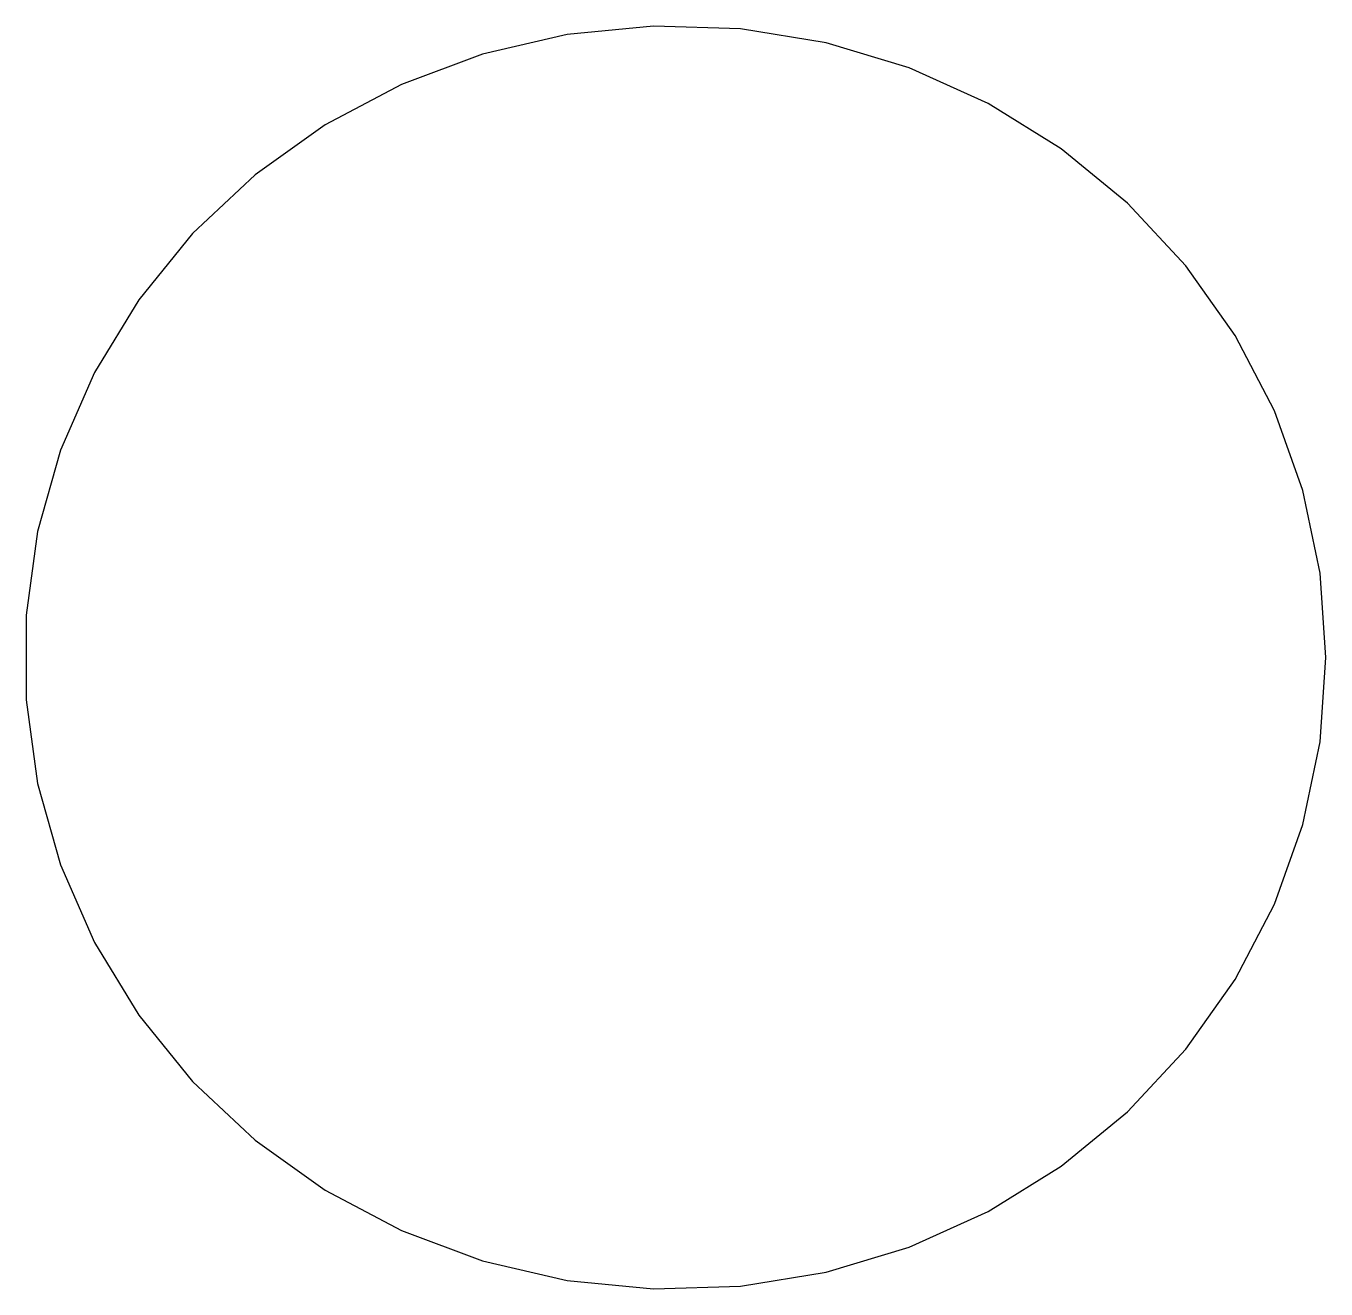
# Model space of a CAD drawing. Extents: x -37.4 to 37.5, y -36.4 to 36.4.
import ezdxf

# ---------------------------------------------------------------- set-up
doc = ezdxf.new("R2010")
doc.units = 0
doc.layers.get('0').update_dxf_attribs({"linetype": 'continuous'})

msp = doc.modelspace()

# ---------------------------------------------------------------- linework, layer by layer
at = {"color": 7}
msp.add_lwpolyline([(37.5, 0), (37.165, 4.853), (36.168, 9.619), (34.524, 14.213), (32.265, 18.554), (29.43, 22.564), (26.07, 26.171), (22.244, 29.311), (18.022, 31.928), (13.478, 33.975), (8.693, 35.416), (3.754, 36.225), (-1.253, 36.387), (-6.237, 35.901), (-11.11, 34.773), (-15.785, 33.025), (-20.178, 30.688), (-24.211, 27.803), (-27.812, 24.422), (-30.917, 20.605), (-33.469, 16.42), (-35.425, 11.943), (-36.749, 7.252), (-37.416, 2.432), (-37.416, -2.432), (-36.749, -7.252), (-35.425, -11.943), (-33.469, -16.42), (-30.917, -20.605), (-27.812, -24.422), (-24.211, -27.803), (-20.178, -30.688), (-15.785, -33.025), (-11.11, -34.773), (-6.237, -35.901), (-1.253, -36.387), (3.754, -36.225), (8.693, -35.416), (13.478, -33.975), (18.022, -31.928), (22.244, -29.311), (26.07, -26.171), (29.43, -22.564), (32.265, -18.554), (34.524, -14.213), (36.168, -9.619), (37.165, -4.853)], close=True, dxfattribs=at)

doc.saveas('drawing.dxf')
